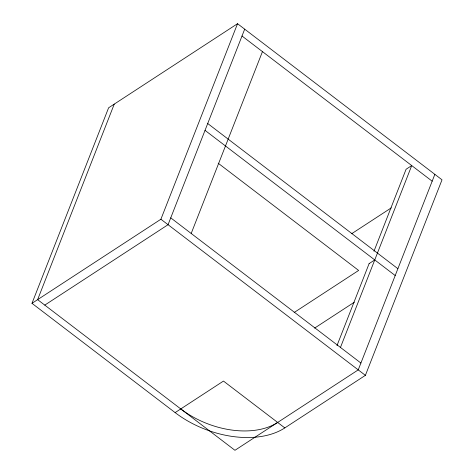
<?xml version="1.0" encoding="UTF-8"?>
<svg xmlns="http://www.w3.org/2000/svg" width="474" height="474" viewBox="0 0 474 474"><rect width="100%" height="100%" fill="white"/><g stroke="black" fill="none" stroke-linecap="round" stroke-linejoin="round"><path stroke-width="0.71" d="M31.983 303.33L108.611 107.794L237.533 23.7L442.017 179.812L365.389 375.349L284.815 427.909A81.421 51.571 21.4 0 1 175.125 412.611L31.983 303.33L160.899 219.237L237.533 23.7M114.252 104.114L37.624 299.651L234.95 450.3L358.231 369.886L434.859 174.349M244.691 29.163L168.057 224.7L44.781 305.114M191.188 233.469L262.454 51.619M336.984 345.599L369.104 263.633M373.968 251.232L406.088 169.259L411.728 165.58L340.462 347.43M351.607 233.753L391.293 207.861M294.182 312.485L358.64 270.441L218.182 163.21M369.116 263.609L374.756 259.93M175.125 412.611L223.467 381.072L284.815 427.909M314.629 328.097L354.321 302.211M242.007 36.006L432.175 181.192M207.713 123.513L397.887 268.699M205.029 130.356L395.203 275.542M170.741 217.856L360.91 363.043M160.899 219.237L365.389 375.349M277.657 422.447A71.918 45.551 21.4 0 1 180.766 408.932"/></g></svg>
